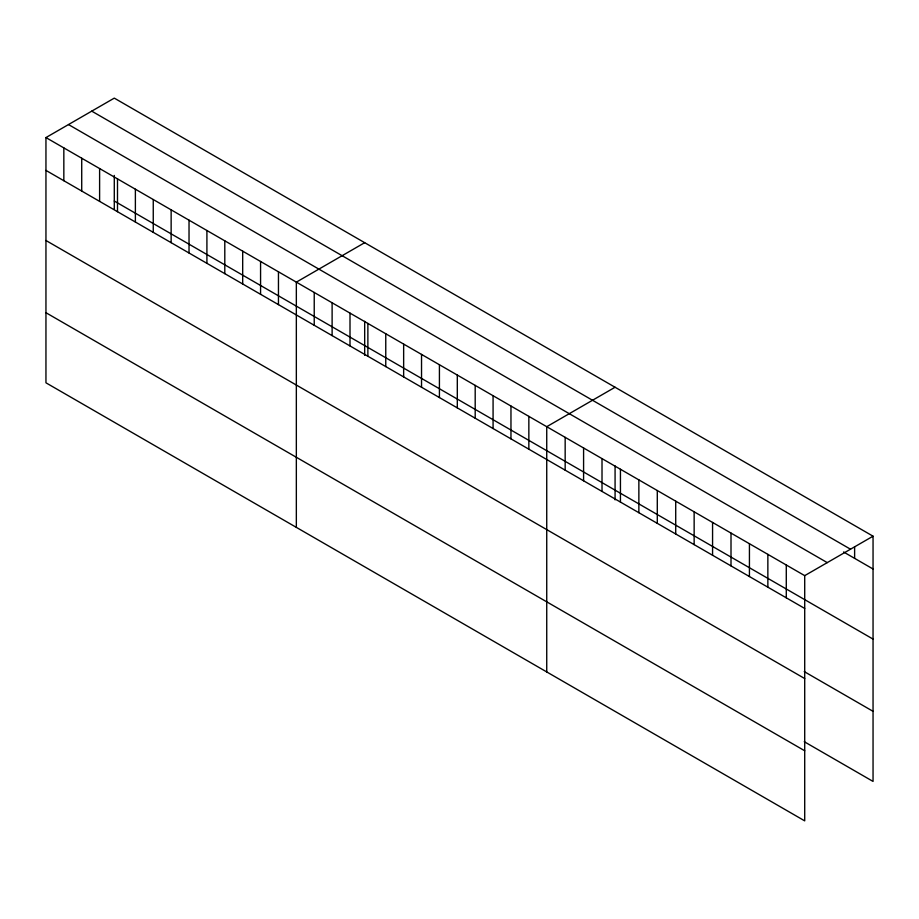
<?xml version="1.0" encoding="UTF-8"?>
<svg xmlns="http://www.w3.org/2000/svg" width="919" height="919" viewBox="0 0 919 919"><rect width="100%" height="100%" fill="white"/><g stroke="black" fill="none" stroke-linecap="round" stroke-linejoin="round"><path stroke-width="1.38" d="M45.95 137.574L804.711 575.639L804.711 820.874L45.95 382.809L45.95 137.574L114.289 98.126L873.05 536.191L873.05 781.426L804.251 741.702M364.682 242.685L296.343 282.144L296.343 527.368M615.075 387.244L546.736 426.703L546.736 671.938M804.711 575.639L873.05 536.191M91.739 111.142L850.5 549.206M843.562 551.974L873.05 568.999M68.5 124.559L827.261 562.623M114.289 201.031L873.05 639.096M45.95 170.394L804.711 608.458M804.251 671.605L873.05 711.329M45.95 240.491L804.711 678.555M45.95 312.713L804.711 750.777M854.624 546.954L854.624 558.361M786.285 565.001L786.285 597.821M767.859 554.364L767.859 587.184M749.433 543.726L749.433 576.546M731.007 533.089L731.007 565.897M712.57 522.452L712.57 555.26M694.144 511.814L694.144 544.622M675.718 501.177L675.718 533.985M657.292 490.539L657.292 523.348M638.866 479.89L638.866 512.71M620.44 469.253L620.44 502.073M615.075 465.899L615.075 499.879M602.014 458.615L602.014 491.435M583.588 447.978L583.588 480.798M565.162 437.341L565.162 470.149M528.85 416.376L528.85 449.184M510.964 406.049L510.964 438.868M493.078 395.721L493.078 428.541M475.192 385.394L475.192 418.214M457.306 375.067L457.306 407.887M439.42 364.751L439.42 397.559M421.534 354.424L421.534 387.232M403.648 344.097L403.648 376.905M385.762 333.769L385.762 366.578M367.876 323.442L367.876 356.262M364.682 321.328L364.682 355.32M350.001 313.115L350.001 345.935M332.115 302.788L332.115 335.607M314.229 292.46L314.229 325.28M278.457 271.817L278.457 304.626M260.571 261.49L260.571 294.298M242.685 251.163L242.685 283.971M224.799 240.835L224.799 273.655M206.913 230.508L206.913 263.328M189.027 220.181L189.027 253.001M171.141 209.854L171.141 242.673M153.255 199.538L153.255 232.346M135.38 189.211L135.38 222.019M117.494 178.883L117.494 211.692M114.289 175.426L114.289 209.371M99.608 168.556L99.608 201.364M81.722 158.229L81.722 191.037M63.836 147.902L63.836 180.721"/></g></svg>
